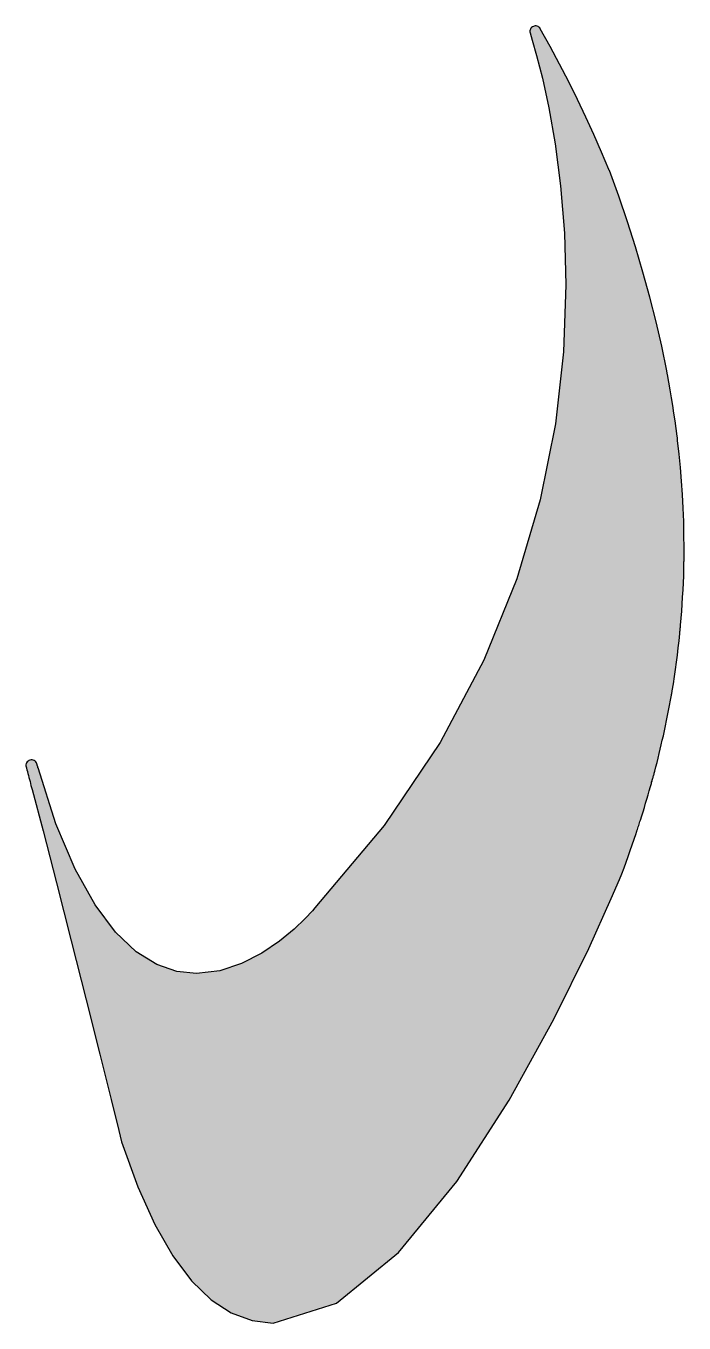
# Model space of a CAD drawing. Extents: x 23.5 to 31, y 45.6 to 60.4.
import ezdxf

# ---------------------------------------------------------------- set-up
doc = ezdxf.new("R2010")
doc.units = 0
doc.header["$MEASUREMENT"] = 0
doc.layers.add('L2-RESIST_U_306E_U_30B3_U_', color=7, linetype='CONTINUOUS')

msp = doc.modelspace()

# ---------------------------------------------------------------- hatches: boundary and pattern name
at = {"layer": 'L2-RESIST_U_306E_U_30B3_U_'}
h = msp.add_hatch(color=21, dxfattribs=at)
h.dxf.hatch_style = 2
h.paths.add_polyline_path([(30.917, 55.702), (30.906, 55.789), (30.893, 55.877), (30.881, 55.964), (30.867, 56.052), (30.853, 56.14), (30.838, 56.228), (30.822, 56.317), (30.806, 56.405), (30.805, 56.411), (30.804, 56.417), (30.803, 56.422), (30.802, 56.428), (30.801, 56.433), (30.8, 56.438), (30.799, 56.443), (30.798, 56.447), (30.741, 56.725), (30.677, 57.004), (30.606, 57.285), (30.528, 57.568), (30.443, 57.854), (30.351, 58.141), (30.252, 58.432), (30.146, 58.724), (30.145, 58.726), (30.145, 58.727), (30.144, 58.728), (30.144, 58.73), (30.143, 58.731), (30.142, 58.732), (30.142, 58.734), (30.141, 58.735), (30.058, 58.934), (29.97, 59.133), (29.879, 59.332), (29.784, 59.532), (29.684, 59.733), (29.581, 59.933), (29.473, 60.134), (29.361, 60.336), (29.354, 60.345), (29.346, 60.353), (29.336, 60.36), (29.326, 60.364), (29.315, 60.367), (29.304, 60.368), (29.293, 60.366), (29.282, 60.363), (29.271, 60.357), (29.262, 60.35), (29.255, 60.342), (29.249, 60.332), (29.245, 60.322), (29.243, 60.311), (29.243, 60.3), (29.245, 60.288), (29.269, 60.205), (29.319, 60.031), (29.384, 59.773), (29.458, 59.435), (29.529, 59.026), (29.592, 58.55), (29.635, 58.013), (29.652, 57.422), (29.624, 56.661), (29.532, 55.843), (29.359, 54.979), (29.093, 54.08), (28.719, 53.156), (28.221, 52.218), (27.586, 51.275), (26.799, 50.338), (26.769, 50.304), (26.688, 50.219), (26.561, 50.098), (26.394, 49.961), (26.193, 49.825), (25.965, 49.706), (25.716, 49.623), (25.452, 49.592), (25.229, 49.616), (24.999, 49.695), (24.765, 49.841), (24.53, 50.062), (24.298, 50.372), (24.072, 50.779), (23.854, 51.295), (23.65, 51.931), (23.649, 51.933), (23.649, 51.935), (23.648, 51.937), (23.647, 51.94), (23.647, 51.942), (23.646, 51.944), (23.646, 51.946), (23.645, 51.949), (23.644, 51.952), (23.643, 51.955), (23.642, 51.959), (23.641, 51.962), (23.64, 51.966), (23.639, 51.969), (23.638, 51.972), (23.637, 51.976), (23.637, 51.976), (23.637, 51.976), (23.637, 51.976), (23.637, 51.976), (23.637, 51.976), (23.637, 51.976), (23.637, 51.976), (23.637, 51.976), (23.637, 51.976), (23.637, 51.976), (23.637, 51.976), (23.637, 51.976), (23.637, 51.977), (23.637, 51.977), (23.637, 51.977), (23.637, 51.977), (23.632, 51.989), (23.625, 51.999), (23.616, 52.008), (23.606, 52.015), (23.595, 52.019), (23.583, 52.022), (23.571, 52.022), (23.558, 52.02), (23.546, 52.015), (23.536, 52.009), (23.527, 52), (23.52, 51.99), (23.516, 51.979), (23.513, 51.967), (23.513, 51.955), (23.515, 51.942), (23.515, 51.942), (23.515, 51.942), (23.515, 51.942), (23.515, 51.942), (23.515, 51.941), (23.515, 51.941), (23.515, 51.941), (23.515, 51.941), (23.515, 51.941), (23.515, 51.941), (23.515, 51.941), (23.515, 51.941), (23.515, 51.941), (23.515, 51.941), (23.515, 51.941), (23.515, 51.941), (23.515, 51.94), (23.516, 51.939), (23.516, 51.937), (23.516, 51.936), (23.517, 51.935), (23.517, 51.933), (23.517, 51.932), (23.518, 51.931), (23.52, 51.923), (23.522, 51.915), (23.524, 51.907), (23.526, 51.899), (23.529, 51.892), (23.531, 51.884), (23.533, 51.876), (23.535, 51.868), (23.541, 51.845), (23.547, 51.823), (23.553, 51.8), (23.559, 51.777), (23.564, 51.754), (23.57, 51.731), (23.576, 51.707), (23.582, 51.684), (23.707, 51.215), (23.86, 50.623), (24.028, 49.963), (24.197, 49.294), (24.352, 48.674), (24.48, 48.16), (24.567, 47.809), (24.599, 47.679), (24.784, 47.168), (24.978, 46.737), (25.183, 46.381), (25.396, 46.098), (25.618, 45.883), (25.847, 45.734), (26.083, 45.647), (26.325, 45.618), (27.045, 45.844), (27.748, 46.419), (28.411, 47.227), (29.008, 48.151), (29.516, 49.073), (29.911, 49.877), (30.168, 50.446), (30.263, 50.662), (30.288, 50.727), (30.313, 50.793), (30.337, 50.859), (30.36, 50.924), (30.383, 50.99), (30.406, 51.055), (30.429, 51.12), (30.451, 51.186), (30.452, 51.19), (30.454, 51.195), (30.455, 51.199), (30.456, 51.203), (30.457, 51.206), (30.458, 51.21), (30.459, 51.212), (30.46, 51.215), (30.465, 51.231), (30.47, 51.246), (30.475, 51.262), (30.48, 51.277), (30.484, 51.292), (30.489, 51.307), (30.494, 51.322), (30.499, 51.336), (30.514, 51.384), (30.529, 51.432), (30.544, 51.48), (30.558, 51.528), (30.572, 51.576), (30.586, 51.623), (30.6, 51.671), (30.614, 51.719), (30.617, 51.731), (30.621, 51.743), (30.624, 51.755), (30.627, 51.767), (30.631, 51.779), (30.634, 51.791), (30.637, 51.803), (30.64, 51.815), (30.643, 51.823), (30.645, 51.832), (30.648, 51.842), (30.651, 51.851), (30.654, 51.861), (30.657, 51.871), (30.659, 51.881), (30.662, 51.892), (30.675, 51.942), (30.688, 51.992), (30.701, 52.042), (30.713, 52.093), (30.725, 52.143), (30.737, 52.194), (30.748, 52.245), (30.76, 52.296), (30.772, 52.353), (30.785, 52.411), (30.797, 52.468), (30.808, 52.526), (30.82, 52.584), (30.831, 52.642), (30.841, 52.7), (30.852, 52.757), (30.852, 52.758), (30.852, 52.76), (30.852, 52.761), (30.853, 52.762), (30.853, 52.763), (30.853, 52.764), (30.853, 52.765), (30.853, 52.766), (30.854, 52.77), (30.855, 52.774), (30.856, 52.779), (30.857, 52.784), (30.858, 52.789), (30.859, 52.795), (30.86, 52.801), (30.861, 52.807), (30.874, 52.888), (30.886, 52.969), (30.898, 53.051), (30.909, 53.132), (30.919, 53.214), (30.929, 53.295), (30.938, 53.377), (30.946, 53.458), (30.948, 53.47), (30.949, 53.482), (30.95, 53.494), (30.951, 53.506), (30.953, 53.518), (30.954, 53.531), (30.955, 53.543), (30.955, 53.555), (30.962, 53.635), (30.969, 53.714), (30.974, 53.794), (30.979, 53.874), (30.984, 53.954), (30.988, 54.034), (30.991, 54.114), (30.993, 54.195), (30.993, 54.207), (30.993, 54.218), (30.994, 54.23), (30.994, 54.241), (30.994, 54.252), (30.994, 54.263), (30.994, 54.274), (30.995, 54.285), (30.995, 54.303), (30.995, 54.322), (30.995, 54.34), (30.995, 54.358), (30.995, 54.376), (30.995, 54.394), (30.995, 54.411), (30.995, 54.429), (30.994, 54.581), (30.991, 54.733), (30.985, 54.886), (30.977, 55.039), (30.967, 55.192), (30.954, 55.346), (30.939, 55.5), (30.922, 55.655), (30.922, 55.66), (30.921, 55.666), (30.92, 55.671), (30.92, 55.677), (30.919, 55.683), (30.919, 55.689), (30.918, 55.696)])

# ---------------------------------------------------------------- linework, layer by layer
msp.add_lwpolyline([(30.917, 55.702), (30.906, 55.789), (30.893, 55.877), (30.881, 55.964), (30.867, 56.052), (30.853, 56.14), (30.838, 56.228), (30.822, 56.317), (30.806, 56.405), (30.805, 56.411), (30.804, 56.417), (30.803, 56.422), (30.802, 56.428), (30.801, 56.433), (30.8, 56.438), (30.799, 56.443), (30.798, 56.447), (30.741, 56.725), (30.677, 57.004), (30.606, 57.285), (30.528, 57.568), (30.443, 57.854), (30.351, 58.141), (30.252, 58.432), (30.146, 58.724), (30.145, 58.726), (30.145, 58.727), (30.144, 58.728), (30.144, 58.73), (30.143, 58.731), (30.142, 58.732), (30.142, 58.734), (30.141, 58.735), (30.058, 58.934), (29.97, 59.133), (29.879, 59.332), (29.784, 59.532), (29.684, 59.733), (29.581, 59.933), (29.473, 60.134), (29.361, 60.336), (29.354, 60.345), (29.346, 60.353), (29.336, 60.36), (29.326, 60.364), (29.315, 60.367), (29.304, 60.368), (29.293, 60.366), (29.282, 60.363), (29.271, 60.357), (29.262, 60.35), (29.255, 60.342), (29.249, 60.332), (29.245, 60.322), (29.243, 60.311), (29.243, 60.3), (29.245, 60.288), (29.269, 60.205), (29.319, 60.031), (29.384, 59.773), (29.458, 59.435), (29.529, 59.026), (29.592, 58.55), (29.635, 58.013), (29.652, 57.422), (29.624, 56.661), (29.532, 55.843), (29.359, 54.979), (29.093, 54.08), (28.719, 53.156), (28.221, 52.218), (27.586, 51.275), (26.799, 50.338), (26.769, 50.304), (26.688, 50.219), (26.561, 50.098), (26.394, 49.961), (26.193, 49.825), (25.965, 49.706), (25.716, 49.623), (25.452, 49.592), (25.229, 49.616), (24.999, 49.695), (24.765, 49.841), (24.53, 50.062), (24.298, 50.372), (24.072, 50.779), (23.854, 51.295), (23.65, 51.931), (23.649, 51.933), (23.649, 51.935), (23.648, 51.937), (23.647, 51.94), (23.647, 51.942), (23.646, 51.944), (23.646, 51.946), (23.645, 51.949), (23.644, 51.952), (23.643, 51.955), (23.642, 51.959), (23.641, 51.962), (23.64, 51.966), (23.639, 51.969), (23.638, 51.972), (23.637, 51.976), (23.637, 51.976), (23.637, 51.976), (23.637, 51.976), (23.637, 51.976), (23.637, 51.976), (23.637, 51.976), (23.637, 51.976), (23.637, 51.976), (23.637, 51.976), (23.637, 51.976), (23.637, 51.976), (23.637, 51.976), (23.637, 51.977), (23.637, 51.977), (23.637, 51.977), (23.637, 51.977), (23.632, 51.989), (23.625, 51.999), (23.616, 52.008), (23.606, 52.015), (23.595, 52.019), (23.583, 52.022), (23.571, 52.022), (23.558, 52.02), (23.546, 52.015), (23.536, 52.009), (23.527, 52), (23.52, 51.99), (23.516, 51.979), (23.513, 51.967), (23.513, 51.955), (23.515, 51.942), (23.515, 51.942), (23.515, 51.942), (23.515, 51.942), (23.515, 51.942), (23.515, 51.941), (23.515, 51.941), (23.515, 51.941), (23.515, 51.941), (23.515, 51.941), (23.515, 51.941), (23.515, 51.941), (23.515, 51.941), (23.515, 51.941), (23.515, 51.941), (23.515, 51.941), (23.515, 51.941), (23.515, 51.94), (23.516, 51.939), (23.516, 51.937), (23.516, 51.936), (23.517, 51.935), (23.517, 51.933), (23.517, 51.932), (23.518, 51.931), (23.52, 51.923), (23.522, 51.915), (23.524, 51.907), (23.526, 51.899), (23.529, 51.892), (23.531, 51.884), (23.533, 51.876), (23.535, 51.868), (23.541, 51.845), (23.547, 51.823), (23.553, 51.8), (23.559, 51.777), (23.564, 51.754), (23.57, 51.731), (23.576, 51.707), (23.582, 51.684), (23.707, 51.215), (23.86, 50.623), (24.028, 49.963), (24.197, 49.294), (24.352, 48.674), (24.48, 48.16), (24.567, 47.809), (24.599, 47.679), (24.784, 47.168), (24.978, 46.737), (25.183, 46.381), (25.396, 46.098), (25.618, 45.883), (25.847, 45.734), (26.083, 45.647), (26.325, 45.618), (27.045, 45.844), (27.748, 46.419), (28.411, 47.227), (29.008, 48.151), (29.516, 49.073), (29.911, 49.877), (30.168, 50.446), (30.263, 50.662), (30.288, 50.727), (30.313, 50.793), (30.337, 50.859), (30.36, 50.924), (30.383, 50.99), (30.406, 51.055), (30.429, 51.12), (30.451, 51.186), (30.452, 51.19), (30.454, 51.195), (30.455, 51.199), (30.456, 51.203), (30.457, 51.206), (30.458, 51.21), (30.459, 51.212), (30.46, 51.215), (30.465, 51.231), (30.47, 51.246), (30.475, 51.262), (30.48, 51.277), (30.484, 51.292), (30.489, 51.307), (30.494, 51.322), (30.499, 51.336), (30.514, 51.384), (30.529, 51.432), (30.544, 51.48), (30.558, 51.528), (30.572, 51.576), (30.586, 51.623), (30.6, 51.671), (30.614, 51.719), (30.617, 51.731), (30.621, 51.743), (30.624, 51.755), (30.627, 51.767), (30.631, 51.779), (30.634, 51.791), (30.637, 51.803), (30.64, 51.815), (30.643, 51.823), (30.645, 51.832), (30.648, 51.842), (30.651, 51.851), (30.654, 51.861), (30.657, 51.871), (30.659, 51.881), (30.662, 51.892), (30.675, 51.942), (30.688, 51.992), (30.701, 52.042), (30.713, 52.093), (30.725, 52.143), (30.737, 52.194), (30.748, 52.245), (30.76, 52.296), (30.772, 52.353), (30.785, 52.411), (30.797, 52.468), (30.808, 52.526), (30.82, 52.584), (30.831, 52.642), (30.841, 52.7), (30.852, 52.757), (30.852, 52.758), (30.852, 52.76), (30.852, 52.761), (30.853, 52.762), (30.853, 52.763), (30.853, 52.764), (30.853, 52.765), (30.853, 52.766), (30.854, 52.77), (30.855, 52.774), (30.856, 52.779), (30.857, 52.784), (30.858, 52.789), (30.859, 52.795), (30.86, 52.801), (30.861, 52.807), (30.874, 52.888), (30.886, 52.969), (30.898, 53.051), (30.909, 53.132), (30.919, 53.214), (30.929, 53.295), (30.938, 53.377), (30.946, 53.458), (30.948, 53.47), (30.949, 53.482), (30.95, 53.494), (30.951, 53.506), (30.953, 53.518), (30.954, 53.531), (30.955, 53.543), (30.955, 53.555), (30.962, 53.635), (30.969, 53.714), (30.974, 53.794), (30.979, 53.874), (30.984, 53.954), (30.988, 54.034), (30.991, 54.114), (30.993, 54.195), (30.993, 54.207), (30.993, 54.218), (30.994, 54.23), (30.994, 54.241), (30.994, 54.252), (30.994, 54.263), (30.994, 54.274), (30.995, 54.285), (30.995, 54.303), (30.995, 54.322), (30.995, 54.34), (30.995, 54.358), (30.995, 54.376), (30.995, 54.394), (30.995, 54.411), (30.995, 54.429), (30.994, 54.581), (30.991, 54.733), (30.985, 54.886), (30.977, 55.039), (30.967, 55.192), (30.954, 55.346), (30.939, 55.5), (30.922, 55.655), (30.922, 55.66), (30.921, 55.666), (30.92, 55.671), (30.92, 55.677), (30.919, 55.683), (30.919, 55.689), (30.918, 55.696), (30.917, 55.702), (30.917, 55.702)], dxfattribs=at)

doc.saveas('drawing.dxf')
